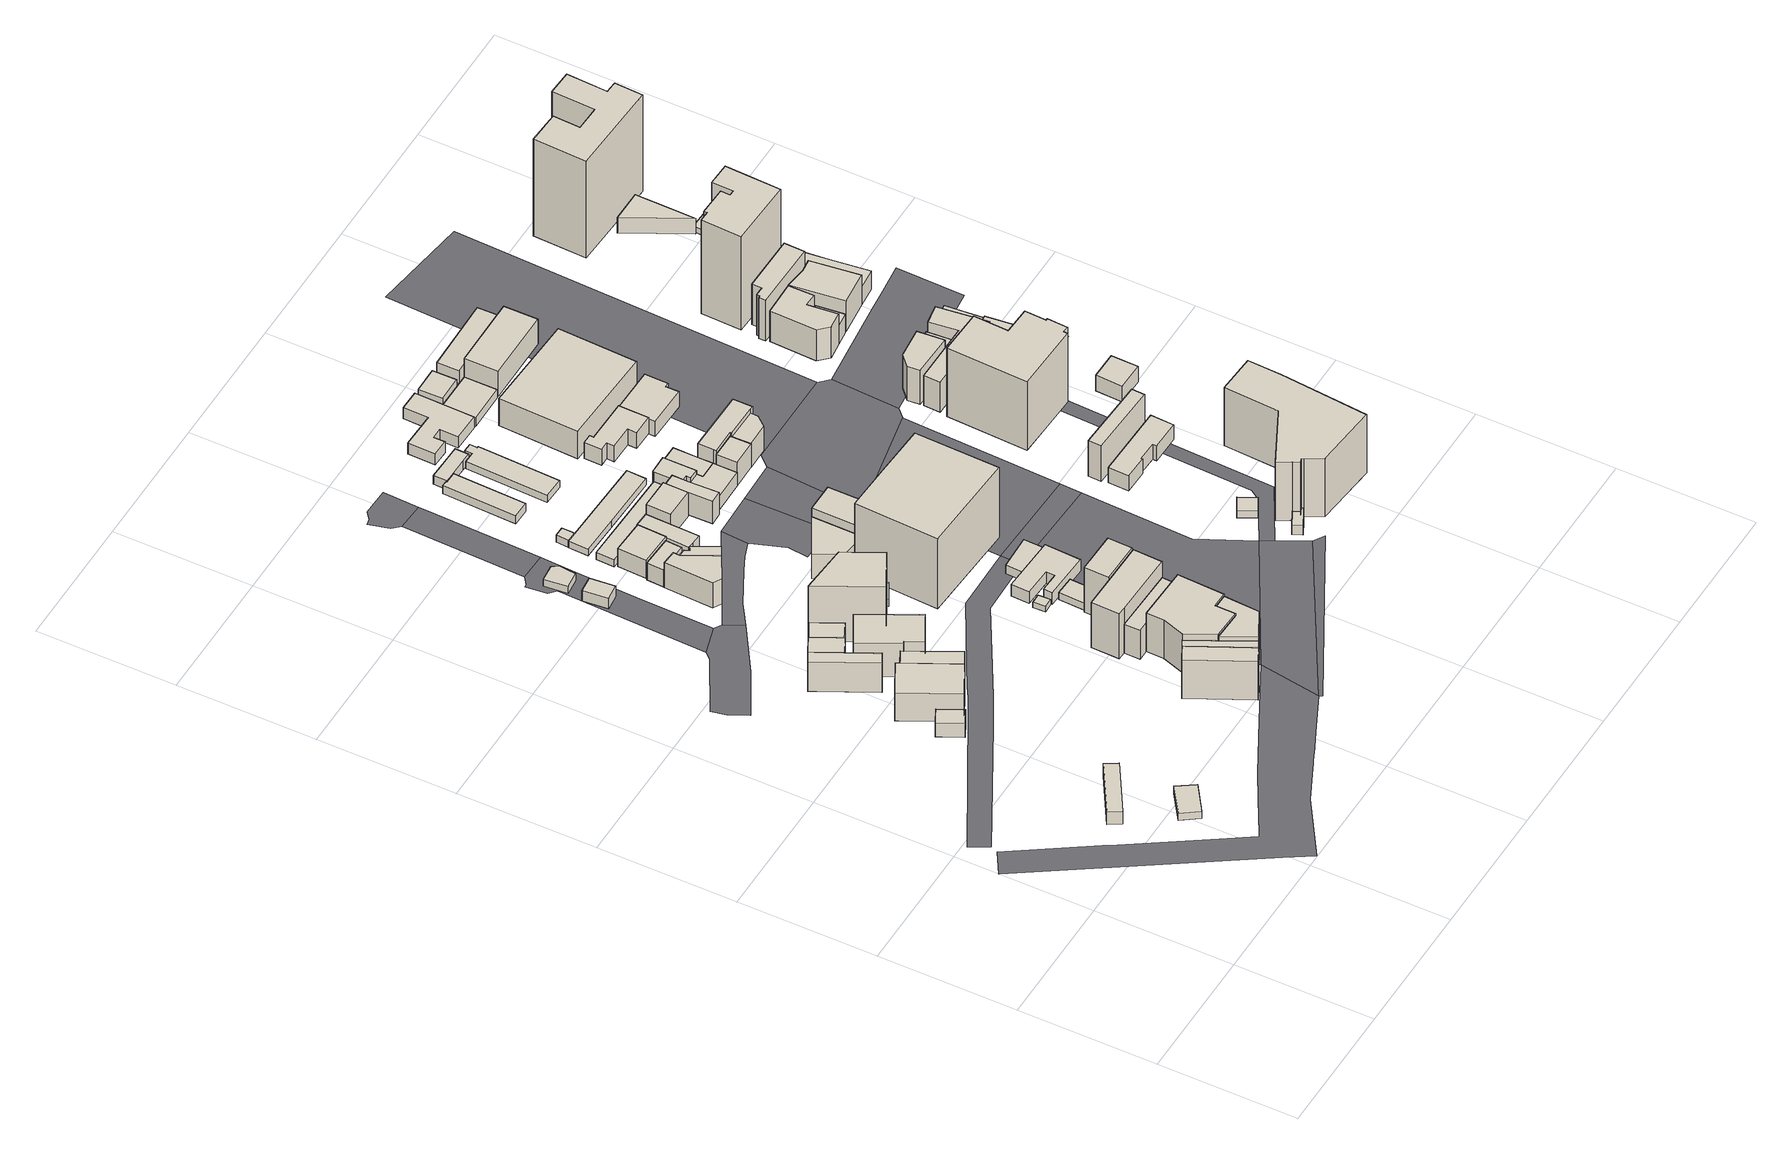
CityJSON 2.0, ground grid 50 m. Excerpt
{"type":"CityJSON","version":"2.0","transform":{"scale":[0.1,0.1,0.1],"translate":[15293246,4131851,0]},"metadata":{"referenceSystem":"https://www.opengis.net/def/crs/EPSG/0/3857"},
"CityObjects":{
"building1":{"type":"Building","attributes":{"measured_height":6.5,"year_of_construction":1953,"storeys_above_ground":2,"usage":"住宅","districts_and_zones_type":"商業地域"},"geometry":[{"type":"Solid","lod":"1","boundaries":[[[[0,1,2,3]],[[0,3,4,5]],[[3,2,6,4]],[[2,1,7,6]],[[1,0,5,7]],[[5,4,6,7]]]]}]},
"building2":{"type":"Building","attributes":{"measured_height":3.1,"storeys_above_ground":1,"usage":"業務施設","districts_and_zones_type":"商業地域"},"geometry":[{"type":"Solid","lod":"1","boundaries":[[[[8,9,10,11]],[[8,11,12,13]],[[11,10,14,12]],[[10,9,15,14]],[[9,8,13,15]],[[13,12,14,15]]]]}]},
"building3":{"type":"Building","attributes":{"measured_height":7.1,"year_of_construction":1950,"storeys_above_ground":2,"usage":"商業施設","districts_and_zones_type":"商業地域"},"geometry":[{"type":"Solid","lod":"1","boundaries":[[[[16,17,18,19]],[[16,19,20,21]],[[19,18,22,20]],[[18,17,23,22]],[[17,16,21,23]],[[21,20,22,23]]]]}]},
"building4":{"type":"Building","attributes":{"measured_height":15.2,"year_of_construction":1984,"storeys_above_ground":5,"usage":"業務施設","districts_and_zones_type":"商業地域"},"geometry":[{"type":"Solid","lod":"1","boundaries":[[[[24,25,26,27,28]],[[24,28,29,30]],[[28,27,31,29]],[[27,26,32,31]],[[26,25,33,32]],[[25,24,30,33]],[[30,29,31,32,33]]]]}]},
"building5":{"type":"Building","attributes":{"measured_height":15.7,"year_of_construction":1988,"storeys_above_ground":5,"usage":"商業施設","districts_and_zones_type":"商業地域"},"geometry":[{"type":"Solid","lod":"1","boundaries":[[[[34,35,36,37]],[[34,37,38,39]],[[37,36,40,38]],[[36,35,41,40]],[[35,34,39,41]],[[39,38,40,41]]]]}]},
"building6":{"type":"Building","attributes":{"measured_height":13.2,"year_of_construction":1990,"storeys_above_ground":3,"usage":"商業施設","districts_and_zones_type":"商業地域"},"geometry":[{"type":"Solid","lod":"1","boundaries":[[[[42,43,44,45]],[[42,45,46,47]],[[45,44,48,46]],[[44,43,49,48]],[[43,42,47,49]],[[47,46,48,49]]]]}]},
"building7":{"type":"Building","attributes":{"measured_height":12.6,"year_of_construction":1992,"storeys_above_ground":4,"usage":"住宅","districts_and_zones_type":"商業地域"},"geometry":[{"type":"Solid","lod":"1","boundaries":[[[[50,25,24,51]],[[50,51,52,53]],[[51,24,30,52]],[[24,25,33,30]],[[25,50,53,33]],[[53,52,30,33]]]]}]},
"building8":{"type":"Building","attributes":{"measured_height":20.1,"year_of_construction":1983,"storeys_above_ground":6,"usage":"宿泊施設","districts_and_zones_type":"商業地域"},"geometry":[{"type":"Solid","lod":"1","boundaries":[[[[54,55,56,57,58,59,60,61]],[[54,61,62,63]],[[61,60,64,62]],[[60,59,65,64]],[[59,58,66,65]],[[58,57,67,66]],[[57,56,68,67]],[[56,55,69,68]],[[55,54,63,69]],[[63,62,64,65,66,67,68,69]]]]}]},
"building9":{"type":"Building","attributes":{"measured_height":11.4,"year_of_construction":1979,"storeys_above_ground":4,"usage":"商業施設","districts_and_zones_type":"商業地域"},"geometry":[{"type":"Solid","lod":"1","boundaries":[[[[70,71,72,73]],[[70,73,74,75]],[[73,72,76,74]],[[72,71,77,76]],[[71,70,75,77]],[[75,74,76,77]]]]}]},
"building10":{"type":"Building","attributes":{"measured_height":17.8,"year_of_construction":1990,"storeys_above_ground":1,"usage":"商業施設","districts_and_zones_type":"商業地域"},"geometry":[{"type":"Solid","lod":"1","boundaries":[[[[78,79,80,81]],[[78,81,82,83]],[[81,80,84,82]],[[80,79,85,84]],[[79,78,83,85]],[[83,82,84,85]]]]}]},
"building11":{"type":"Building","attributes":{"measured_height":6.6,"storeys_above_ground":2,"usage":"住宅","districts_and_zones_type":"商業地域"},"geometry":[{"type":"Solid","lod":"1","boundaries":[[[[86,87,88,89]],[[86,89,90,91]],[[89,88,92,90]],[[88,87,93,92]],[[87,86,91,93]],[[91,90,92,93]]]]}]},
"building12":{"type":"Building","attributes":{"measured_height":3.6,"storeys_above_ground":1,"usage":"住宅","districts_and_zones_type":"商業地域"},"geometry":[{"type":"Solid","lod":"1","boundaries":[[[[94,95,96,97,98]],[[94,98,99,100]],[[98,97,101,99]],[[97,96,102,101]],[[96,95,103,102]],[[95,94,100,103]],[[100,99,101,102,103]]]]}]},
"building13":{"type":"Building","attributes":{"measured_height":24.9,"year_of_construction":2013,"storeys_above_ground":6,"usage":"商業施設","districts_and_zones_type":"商業地域"},"geometry":[{"type":"Solid","lod":"1","boundaries":[[[[104,105,106,107]],[[104,107,108,109]],[[107,106,110,108]],[[106,105,111,110]],[[105,104,109,111]],[[109,108,110,111]]]]}]},
"building14":{"type":"Building","attributes":{"measured_height":19.3,"year_of_construction":1983,"storeys_above_ground":3,"usage":"商業施設","districts_and_zones_type":"商業地域"},"geometry":[{"type":"Solid","lod":"1","boundaries":[[[[112,113,114,115,116]],[[112,116,117,118]],[[116,115,119,117]],[[115,114,120,119]],[[114,113,121,120]],[[113,112,118,121]],[[118,117,119,120,121]]]]}]},
"building15":{"type":"Building","attributes":{"measured_height":13.5,"year_of_construction":1987,"storeys_above_ground":3,"usage":"商業施設","districts_and_zones_type":"商業地域"},"geometry":[{"type":"Solid","lod":"1","boundaries":[[[[122,123,124,125,126,127,128]],[[122,128,129,130]],[[128,127,131,129]],[[127,126,132,131]],[[126,125,133,132]],[[125,124,134,133]],[[124,123,135,134]],[[123,122,130,135]],[[130,129,131,132,133,134,135]]]]}]},
"building16":{"type":"Building","attributes":{"measured_height":18.2},"geometry":[{"type":"Solid","lod":"1","boundaries":[[[[136,137,138,139,140,141]],[[136,141,142,143]],[[141,140,144,142]],[[140,139,145,144]],[[139,138,146,145]],[[138,137,147,146]],[[137,136,143,147]],[[143,142,144,145,146,147]]]]}]},
"building17":{"type":"Building","attributes":{"measured_height":11.4,"year_of_construction":1959,"storeys_above_ground":2,"usage":"商業施設","districts_and_zones_type":"商業地域"},"geometry":[{"type":"Solid","lod":"1","boundaries":[[[[148,149,150,151]],[[148,151,152,153]],[[151,150,154,152]],[[150,149,155,154]],[[149,148,153,155]],[[153,152,154,155]]]]}]},
"building18":{"type":"Building","attributes":{"measured_height":21,"year_of_construction":1968,"storeys_above_ground":6,"usage":"文教厚生施設","districts_and_zones_type":"商業地域"},"geometry":[{"type":"Solid","lod":"1","boundaries":[[[[156,157,158,159,112,116,160,161]],[[156,161,162,163]],[[161,160,164,162]],[[160,116,165,164]],[[116,112,166,165]],[[112,159,167,166]],[[159,158,168,167]],[[158,157,169,168]],[[157,156,163,169]],[[163,162,164,165,166,167,168,169]]]]}]},
"building19":{"type":"Building","attributes":{"measured_height":12.2,"year_of_construction":1960,"storeys_above_ground":2,"usage":"商業施設","districts_and_zones_type":"商業地域"},"geometry":[{"type":"Solid","lod":"1","boundaries":[[[[170,171,172,173,174,175,176,177,178]],[[170,178,179,180]],[[178,177,181,179]],[[177,176,182,181]],[[176,175,183,182]],[[175,174,184,183]],[[174,173,185,184]],[[173,172,186,185]],[[172,171,187,186]],[[171,170,180,187]],[[180,179,181,182,183,184,185,186,187]]]]}]},
"building20":{"type":"Building","attributes":{"measured_height":33.7,"storeys_above_ground":1,"usage":"商業施設","districts_and_zones_type":"商業地域"},"geometry":[{"type":"Solid","lod":"1","boundaries":[[[[188,189,190,191]],[[188,191,192,193]],[[191,190,194,192]],[[190,189,195,194]],[[189,188,193,195]],[[193,192,194,195]]]]}]},
"building21":{"type":"Building","attributes":{"measured_height":8.9,"year_of_construction":1959,"storeys_above_ground":2,"usage":"商業施設","districts_and_zones_type":"商業地域"},"geometry":[{"type":"Solid","lod":"1","boundaries":[[[[196,197,198,199]],[[196,199,200,201]],[[199,198,202,200]],[[198,197,203,202]],[[197,196,201,203]],[[201,200,202,203]]]]}]},
"building22":{"type":"Building","attributes":{"measured_height":20.6,"year_of_construction":1964,"storeys_above_ground":4,"usage":"商業施設","districts_and_zones_type":"商業地域"},"geometry":[{"type":"Solid","lod":"1","boundaries":[[[[204,205,206,207,208]],[[204,208,209,210]],[[208,207,211,209]],[[207,206,212,211]],[[206,205,213,212]],[[205,204,210,213]],[[210,209,211,212,213]]]]}]},
"building23":{"type":"Building","attributes":{"measured_height":23.3,"year_of_construction":1977,"storeys_above_ground":3,"usage":"商業施設","districts_and_zones_type":"商業地域"},"geometry":[{"type":"Solid","lod":"1","boundaries":[[[[214,215,204,208,216,217]],[[214,217,218,219]],[[217,216,220,218]],[[216,208,221,220]],[[208,204,222,221]],[[204,215,223,222]],[[215,214,219,223]],[[219,218,220,221,222,223]]]]}]},
"building24":{"type":"Building","attributes":{"measured_height":4.1,"storeys_above_ground":1,"usage":"運輸倉庫施設","districts_and_zones_type":"商業地域"},"geometry":[{"type":"Solid","lod":"1","boundaries":[[[[224,225,226,227]],[[224,227,228,229]],[[227,226,230,228]],[[226,225,231,230]],[[225,224,229,231]],[[229,228,230,231]]]]}]},
"building25":{"type":"Building","attributes":{"measured_height":2.5,"storeys_above_ground":1,"usage":"商業施設","districts_and_zones_type":"商業地域"},"geometry":[{"type":"Solid","lod":"1","boundaries":[[[[232,233,234,235]],[[232,235,236,237]],[[235,234,238,236]],[[234,233,239,238]],[[233,232,237,239]],[[237,236,238,239]]]]}]},
"building26":{"type":"Building","attributes":{"measured_height":7.6,"year_of_construction":1997,"storeys_above_ground":2,"usage":"住宅","districts_and_zones_type":"商業地域"},"geometry":[{"type":"Solid","lod":"1","boundaries":[[[[240,241,242,243,244,245]],[[240,245,246,247]],[[245,244,248,246]],[[244,243,249,248]],[[243,242,250,249]],[[242,241,251,250]],[[241,240,247,251]],[[247,246,248,249,250,251]]]]}]},
"building27":{"type":"Building","attributes":{"measured_height":13,"year_of_construction":1978,"storeys_above_ground":4,"usage":"商業施設","districts_and_zones_type":"商業地域"},"geometry":[{"type":"Solid","lod":"1","boundaries":[[[[252,253,254,255]],[[252,255,256,257]],[[255,254,258,256]],[[254,253,259,258]],[[253,252,257,259]],[[257,256,258,259]]]]}]},
"building28":{"type":"Building","attributes":{"measured_height":8.2,"storeys_above_ground":1,"usage":"商業施設","districts_and_zones_type":"商業地域"},"geometry":[{"type":"Solid","lod":"1","boundaries":[[[[260,261,262,263]],[[260,263,264,265]],[[263,262,266,264]],[[262,261,267,266]],[[261,260,265,267]],[[265,264,266,267]]]]}]},
"building29":{"type":"Building","attributes":{"measured_height":24.1,"year_of_construction":1981,"storeys_above_ground":7,"usage":"商業施設","districts_and_zones_type":"商業地域"},"geometry":[{"type":"Solid","lod":"1","boundaries":[[[[268,269,270,271]],[[268,271,272,273]],[[271,270,274,272]],[[270,269,275,274]],[[269,268,273,275]],[[273,272,274,275]]]]}]},
"building30":{"type":"Building","attributes":{"measured_height":10.5,"storeys_above_ground":1,"usage":"運輸倉庫施設","districts_and_zones_type":"商業地域"},"geometry":[{"type":"Solid","lod":"1","boundaries":[[[[276,277,278,279,280,281]],[[276,281,282,283]],[[281,280,284,282]],[[280,279,285,284]],[[279,278,286,285]],[[278,277,287,286]],[[277,276,283,287]],[[283,282,284,285,286,287]]]]}]},
"building31":{"type":"Building","attributes":{"measured_height":3.9,"year_of_construction":1967,"storeys_above_ground":1,"usage":"運輸倉庫施設","districts_and_zones_type":"商業地域"},"geometry":[{"type":"Solid","lod":"1","boundaries":[[[[288,289,290,291,292,293]],[[288,293,294,295]],[[293,292,296,294]],[[292,291,297,296]],[[291,290,298,297]],[[290,289,299,298]],[[289,288,295,299]],[[295,294,296,297,298,299]]]]}]},
"building32":{"type":"Building","attributes":{"measured_height":6.7},"geometry":[{"type":"Solid","lod":"1","boundaries":[[[[300,301,302,303,304,305,306,307]],[[300,307,308,309]],[[307,306,310,308]],[[306,305,311,310]],[[305,304,312,311]],[[304,303,313,312]],[[303,302,314,313]],[[302,301,315,314]],[[301,300,309,315]],[[309,308,310,311,312,313,314,315]]]]}]},
"building33":{"type":"Building","attributes":{"measured_height":3.3,"storeys_above_ground":1,"usage":"運輸倉庫施設","districts_and_zones_type":"商業地域"},"geometry":[{"type":"Solid","lod":"1","boundaries":[[[[225,316,317,318,319,320,321,226]],[[225,226,322,323]],[[226,321,324,322]],[[321,320,325,324]],[[320,319,326,325]],[[319,318,327,326]],[[318,317,328,327]],[[317,316,329,328]],[[316,225,323,329]],[[323,322,324,325,326,327,328,329]]]]}]},
"building34":{"type":"Building","attributes":{"measured_height":10.9,"year_of_construction":1980,"storeys_above_ground":3,"usage":"住宅","districts_and_zones_type":"商業地域"},"geometry":[{"type":"Solid","lod":"1","boundaries":[[[[330,331,332,333]],[[330,333,334,335]],[[333,332,336,334]],[[332,331,337,336]],[[331,330,335,337]],[[335,334,336,337]]]]}]},
"building35":{"type":"Building","attributes":{"measured_height":35.9,"year_of_construction":1988,"storeys_above_ground":7,"usage":"商業施設","districts_and_zones_type":"商業地域"},"geometry":[{"type":"Solid","lod":"1","boundaries":[[[[338,339,340,341,342]],[[338,342,343,344]],[[342,341,345,343]],[[341,340,346,345]],[[340,339,347,346]],[[339,338,344,347]],[[344,343,345,346,347]]]]}]},
"building36":{"type":"Building","attributes":{"measured_height":17.6,"year_of_construction":1983,"storeys_above_ground":4,"usage":"商業施設","districts_and_zones_type":"商業地域"},"geometry":[{"type":"Solid","lod":"1","boundaries":[[[[348,349,350,351]],[[348,351,352,353]],[[351,350,354,352]],[[350,349,355,354]],[[349,348,353,355]],[[353,352,354,355]]]]}]},
"building37":{"type":"Building","attributes":{"measured_height":4.1,"year_of_construction":2000,"storeys_above_ground":1,"usage":"商業施設","districts_and_zones_type":"商業地域"},"geometry":[{"type":"Solid","lod":"1","boundaries":[[[[356,357,358,359]],[[356,359,360,361]],[[359,358,362,360]],[[358,357,363,362]],[[357,356,361,363]],[[361,360,362,363]]]]}]},
"building38":{"type":"Building","attributes":{"measured_height":10.4,"year_of_construction":1988,"storeys_above_ground":3,"usage":"住宅","districts_and_zones_type":"商業地域"},"geometry":[{"type":"Solid","lod":"1","boundaries":[[[[364,365,366,367,368]],[[364,368,369,370]],[[368,367,371,369]],[[367,366,372,371]],[[366,365,373,372]],[[365,364,370,373]],[[370,369,371,372,373]]]]}]},
"building39":{"type":"Building","attributes":{"measured_height":4,"year_of_construction":1995,"storeys_above_ground":1,"usage":"商業施設","districts_and_zones_type":"商業地域"},"geometry":[{"type":"Solid","lod":"1","boundaries":[[[[374,375,376,377,290,289,288,378]],[[374,378,379,380]],[[378,288,381,379]],[[288,289,382,381]],[[289,290,383,382]],[[290,377,384,383]],[[377,376,385,384]],[[376,375,386,385]],[[375,374,380,386]],[[380,379,381,382,383,384,385,386]]]]}]},
"building40":{"type":"Building","attributes":{"measured_height":3.5,"year_of_construction":1967,"storeys_above_ground":1,"usage":"運輸倉庫施設","districts_and_zones_type":"商業地域"},"geometry":[{"type":"Solid","lod":"1","boundaries":[[[[387,388,389,390,391,392,393,394]],[[387,394,395,396]],[[394,393,397,395]],[[393,392,398,397]],[[392,391,399,398]],[[391,390,400,399]],[[390,389,401,400]],[[389,388,402,401]],[[388,387,396,402]],[[396,395,397,398,399,400,401,402]]]]}]},
"building41":{"type":"Building","attributes":{"measured_height":7.8},"geometry":[{"type":"Solid","lod":"1","boundaries":[[[[403,404,405,406,407,408,278,277,409,410]],[[403,410,411,412]],[[410,409,413,411]],[[409,277,414,413]],[[277,278,415,414]],[[278,408,416,415]],[[408,407,417,416]],[[407,406,418,417]],[[406,405,419,418]],[[405,404,420,419]],[[404,403,412,420]],[[412,411,413,414,415,416,417,418,419,420]]]]}]},
"building42":{"type":"Building","attributes":{"measured_height":9.3},"geometry":[{"type":"Solid","lod":"1","boundaries":[[[[421,422,423,424,425,426,427,428]],[[421,428,429,430]],[[428,427,431,429]],[[427,426,432,431]],[[426,425,433,432]],[[425,424,434,433]],[[424,423,435,434]],[[423,422,436,435]],[[422,421,430,436]],[[430,429,431,432,433,434,435,436]]]]}]},
"building43":{"type":"Building","attributes":{"measured_height":6.9,"year_of_construction":1953,"storeys_above_ground":2,"usage":"住宅","districts_and_zones_type":"商業地域"},"geometry":[{"type":"Solid","lod":"1","boundaries":[[[[437,438,439,440,441,442]],[[437,442,443,444]],[[442,441,445,443]],[[441,440,429,445]],[[440,439,430,429]],[[439,438,436,430]],[[438,437,444,436]],[[444,443,445,429,430,436]]]]}]},
"building44":{"type":"Building","attributes":{"measured_height":6.6,"year_of_construction":1991,"storeys_above_ground":1,"usage":"店舗等併用住宅","districts_and_zones_type":"商業地域"},"geometry":[{"type":"Solid","lod":"1","boundaries":[[[[446,447,448,449,450,451,452,453,454,455]],[[446,455,456,457]],[[455,454,458,456]],[[454,453,459,458]],[[453,452,460,459]],[[452,451,461,460]],[[451,450,462,461]],[[450,449,463,462]],[[449,448,464,463]],[[448,447,465,464]],[[447,446,457,465]],[[457,456,458,459,460,461,462,463,464,465]]]]}]},
"building45":{"type":"Building","attributes":{"measured_height":12.7,"year_of_construction":1990,"storeys_above_ground":3,"usage":"住宅","districts_and_zones_type":"商業地域"},"geometry":[{"type":"Solid","lod":"1","boundaries":[[[[466,467,468,424,423]],[[466,423,469,470]],[[423,424,471,469]],[[424,468,472,471]],[[468,467,473,472]],[[467,466,470,473]],[[470,469,471,472,473]]]]}]},
"building46":{"type":"Building","attributes":{"measured_height":7.9,"storeys_above_ground":2,"usage":"店舗等併用住宅","districts_and_zones_type":"商業地域"},"geometry":[{"type":"Solid","lod":"1","boundaries":[[[[474,475,476,477,478,479,480,481,482,483]],[[474,483,484,485]],[[483,482,486,484]],[[482,481,487,486]],[[481,480,488,487]],[[480,479,489,488]],[[479,478,490,489]],[[478,477,491,490]],[[477,476,492,491]],[[476,475,493,492]],[[475,474,485,493]],[[485,484,486,487,488,489,490,491,492,493]]]]}]},
"building47":{"type":"Building","attributes":{"measured_height":12.2,"year_of_construction":1999,"storeys_above_ground":4,"usage":"共同住宅","districts_and_zones_type":"商業地域"},"geometry":[{"type":"Solid","lod":"1","boundaries":[[[[494,495,496,497,498,499,500,501]],[[494,501,502,503]],[[501,500,504,502]],[[500,499,505,504]],[[499,498,506,505]],[[498,497,507,506]],[[497,496,508,507]],[[496,495,509,508]],[[495,494,503,509]],[[503,502,504,505,506,507,508,509]]]]}]},
"building48":{"type":"Building","attributes":{"measured_height":12.7,"year_of_construction":1977,"storeys_above_ground":3,"usage":"住宅","districts_and_zones_type":"商業地域"},"geometry":[{"type":"Solid","lod":"1","boundaries":[[[[496,510,511,512,497]],[[496,497,513,514]],[[497,512,515,513]],[[512,511,516,515]],[[511,510,517,516]],[[510,496,514,517]],[[514,513,515,516,517]]]]}]},
"building49":{"type":"Building","attributes":{"measured_height":8.6,"storeys_above_ground":1,"usage":"商業施設","districts_and_zones_type":"商業地域"},"geometry":[{"type":"Solid","lod":"1","boundaries":[[[[518,519,520,521]],[[518,521,522,523]],[[521,520,524,522]],[[520,519,525,524]],[[519,518,523,525]],[[523,522,524,525]]]]}]},
"building50":{"type":"Building","attributes":{"measured_height":6.2,"year_of_construction":1985,"storeys_above_ground":2,"usage":"住宅","districts_and_zones_type":"商業地域"},"geometry":[{"type":"Solid","lod":"1","boundaries":[[[[526,527,528,529]],[[526,529,530,531]],[[529,528,532,530]],[[528,527,533,532]],[[527,526,531,533]],[[531,530,532,533]]]]}]},
"building51":{"type":"Building","attributes":{"measured_height":5.4,"year_of_construction":1954,"storeys_above_ground":2,"usage":"宿泊施設","districts_and_zones_type":"商業地域"},"geometry":[{"type":"Solid","lod":"1","boundaries":[[[[534,535,536,537,538,539,540,541]],[[534,541,542,543]],[[541,540,544,542]],[[540,539,545,544]],[[539,538,546,545]],[[538,537,547,546]],[[537,536,548,547]],[[536,535,549,548]],[[535,534,543,549]],[[543,542,544,545,546,547,548,549]]]]}]},
"building52":{"type":"Building","attributes":{"measured_height":3.2,"year_of_construction":2003,"storeys_above_ground":1,"usage":"商業施設","districts_and_zones_type":"商業地域"},"geometry":[{"type":"Solid","lod":"1","boundaries":[[[[550,551,552,553]],[[550,553,554,555]],[[553,552,556,554]],[[552,551,557,556]],[[551,550,555,557]],[[555,554,556,557]]]]}]},
"building53":{"type":"Building","attributes":{"measured_height":15.4,"year_of_construction":2003,"storeys_above_ground":3,"usage":"商業施設","districts_and_zones_type":"商業地域"},"geometry":[{"type":"Solid","lod":"1","boundaries":[[[[558,559,560,561]],[[558,561,562,563]],[[561,560,564,562]],[[560,559,565,564]],[[559,558,563,565]],[[563,562,564,565]]]]}]},
"building54":{"type":"Building","attributes":{"measured_height":7.9},"geometry":[{"type":"Solid","lod":"1","boundaries":[[[[566,567,568,569,570,571,572]],[[566,572,573,574]],[[572,571,575,573]],[[571,570,576,575]],[[570,569,577,576]],[[569,568,578,577]],[[568,567,579,578]],[[567,566,574,579]],[[574,573,575,576,577,578,579]]]]}]},
"building55":{"type":"Building","attributes":{"measured_height":8,"year_of_construction":1952,"storeys_above_ground":2,"usage":"店舗等併用住宅","districts_and_zones_type":"商業地域"},"geometry":[{"type":"Solid","lod":"1","boundaries":[[[[580,581,582,583,584,585,586,587]],[[580,587,588,589]],[[587,586,590,588]],[[586,585,591,590]],[[585,584,592,591]],[[584,583,593,592]],[[583,582,594,593]],[[582,581,595,594]],[[581,580,589,595]],[[589,588,590,591,592,593,594,595]]]]}]},
"building56":{"type":"Building","attributes":{"measured_height":11.3,"year_of_construction":2005,"storeys_above_ground":3,"usage":"文教厚生施設","districts_and_zones_type":"商業地域"},"geometry":[{"type":"Solid","lod":"1","boundaries":[[[[596,597,598,599]],[[596,599,600,601]],[[599,598,602,600]],[[598,597,603,602]],[[597,596,601,603]],[[601,600,602,603]]]]}]},
"building57":{"type":"Building","attributes":{"measured_height":17.3,"year_of_construction":1976,"storeys_above_ground":5,"usage":"商業施設","districts_and_zones_type":"商業地域"},"geometry":[{"type":"Solid","lod":"1","boundaries":[[[[604,605,606,607]],[[604,607,608,609]],[[607,606,610,608]],[[606,605,611,610]],[[605,604,609,611]],[[609,608,610,611]]]]}]},
"building58":{"type":"Building","attributes":{"measured_height":28.5,"year_of_construction":1975,"storeys_above_ground":1,"usage":"宿泊施設","districts_and_zones_type":"商業地域"},"geometry":[{"type":"Solid","lod":"1","boundaries":[[[[612,613,614,615,616,617,618,619,620,621,622,623]],[[612,623,624,625]],[[623,622,626,624]],[[622,621,627,626]],[[621,620,628,627]],[[620,619,629,628]],[[619,618,630,629]],[[618,617,631,630]],[[617,616,632,631]],[[616,615,633,632]],[[615,614,634,633]],[[614,613,635,634]],[[613,612,625,635]],[[625,624,626,627,628,629,630,631,632,633,634,635]]]]}]},
"building59":{"type":"Building","attributes":{"measured_height":7.1,"year_of_construction":1955,"storeys_above_ground":1,"usage":"店舗等併用住宅","districts_and_zones_type":"商業地域"},"geometry":[{"type":"Solid","lod":"1","boundaries":[[[[636,637,638,639,640,641]],[[636,641,642,643]],[[641,640,644,642]],[[640,639,645,644]],[[639,638,646,645]],[[638,637,647,646]],[[637,636,643,647]],[[643,642,644,645,646,647]]]]}]},
"building60":{"type":"Building","attributes":{"measured_height":31.7,"year_of_construction":2016,"storeys_above_ground":9,"usage":"宿泊施設","districts_and_zones_type":"商業地域"},"geometry":[{"type":"Solid","lod":"1","boundaries":[[[[648,649,650,651,652,653,654,655,656,657]],[[648,657,658,659]],[[657,656,660,658]],[[656,655,661,660]],[[655,654,662,661]],[[654,653,663,662]],[[653,652,664,663]],[[652,651,665,664]],[[651,650,666,665]],[[650,649,667,666]],[[649,648,659,667]],[[659,658,660,661,662,663,664,665,666,667]]]]}]},
"building61":{"type":"Building","attributes":{"measured_height":16.8},"geometry":[{"type":"Solid","lod":"1","boundaries":[[[[668,669,670,671,672]],[[668,672,673,674]],[[672,671,675,673]],[[671,670,676,675]],[[670,669,677,676]],[[669,668,674,677]],[[674,673,675,676,677]]]]}]},
"building62":{"type":"Building","attributes":{"measured_height":16.8},"geometry":[{"type":"Solid","lod":"1","boundaries":[[[[678,679,680,681,682,683,684,685,686,687]],[[678,687,688,689]],[[687,686,690,688]],[[686,685,691,690]],[[685,684,692,691]],[[684,683,693,692]],[[683,682,694,693]],[[682,681,695,694]],[[681,680,696,695]],[[680,679,697,696]],[[679,678,689,697]],[[689,688,690,691,692,693,694,695,696,697]]]]}]},
"building63":{"type":"Building","attributes":{"measured_height":13.2,"year_of_construction":1950,"storeys_above_ground":2,"usage":"商業施設","districts_and_zones_type":"商業地域"},"geometry":[{"type":"Solid","lod":"1","boundaries":[[[[698,699,700,701]],[[698,701,702,703]],[[701,700,704,702]],[[700,699,705,704]],[[699,698,703,705]],[[703,702,704,705]]]]}]},
"building64":{"type":"Building","attributes":{"measured_height":10.1},"geometry":[{"type":"Solid","lod":"1","boundaries":[[[[706,707,708,709]],[[706,709,710,711]],[[709,708,712,710]],[[708,707,713,712]],[[707,706,711,713]],[[711,710,712,713]]]]}]},
"building65":{"type":"Building","attributes":{"measured_height":16.6,"year_of_construction":1962,"storeys_above_ground":2,"usage":"商業施設","districts_and_zones_type":"商業地域"},"geometry":[{"type":"Solid","lod":"1","boundaries":[[[[714,715,716,717,718,719,720]],[[714,720,721,722]],[[720,719,723,721]],[[719,718,724,723]],[[718,717,725,724]],[[717,716,726,725]],[[716,715,727,726]],[[715,714,722,727]],[[722,721,723,724,725,726,727]]]]}]},
"building66":{"type":"Building","attributes":{"measured_height":8.2,"year_of_construction":1951,"storeys_above_ground":2,"usage":"商業施設","districts_and_zones_type":"商業地域"},"geometry":[{"type":"Solid","lod":"1","boundaries":[[[[728,729,730,731]],[[728,731,732,733]],[[731,730,734,732]],[[730,729,735,734]],[[729,728,733,735]],[[733,732,734,735]]]]}]},
"building67":{"type":"Building","attributes":{"measured_height":13.4,"storeys_above_ground":1,"usage":"住宅","districts_and_zones_type":"商業地域"},"geometry":[{"type":"Solid","lod":"1","boundaries":[[[[736,737,738,739,740]],[[736,740,741,742]],[[740,739,743,741]],[[739,738,744,743]],[[738,737,745,744]],[[737,736,742,745]],[[742,741,743,744,745]]]]}]},
"building68":{"type":"Building","attributes":{"measured_height":24.7,"year_of_construction":1986,"storeys_above_ground":6,"usage":"商業系複合施設","districts_and_zones_type":"商業地域"},"geometry":[{"type":"Solid","lod":"1","boundaries":[[[[746,747,748,749,750,751,752,753]],[[746,753,754,755]],[[753,752,756,754]],[[752,751,757,756]],[[751,750,758,757]],[[750,749,759,758]],[[749,748,760,759]],[[748,747,761,760]],[[747,746,755,761]],[[755,754,756,757,758,759,760,761]]]]}]},
"building69":{"type":"Building","attributes":{"measured_height":7.2},"geometry":[{"type":"Solid","lod":"1","boundaries":[[[[762,763,764,765]],[[762,765,766,767]],[[765,764,768,766]],[[764,763,769,768]],[[763,762,767,769]],[[767,766,768,769]]]]}]},
"building70":{"type":"Building","attributes":{"measured_height":6.1,"year_of_construction":1947,"storeys_above_ground":1,"usage":"商業施設","districts_and_zones_type":"商業地域"},"geometry":[{"type":"Solid","lod":"1","boundaries":[[[[770,771,772,773]],[[770,773,774,775]],[[773,772,776,774]],[[772,771,777,776]],[[771,770,775,777]],[[775,774,776,777]]]]}]},
"building71":{"type":"Building","attributes":{"measured_height":14.9,"year_of_construction":1997,"storeys_above_ground":3,"usage":"店舗等併用住宅","districts_and_zones_type":"商業地域"},"geometry":[{"type":"Solid","lod":"1","boundaries":[[[[778,779,780,781,782]],[[778,782,783,784]],[[782,781,785,783]],[[781,780,786,785]],[[780,779,787,786]],[[779,778,784,787]],[[784,783,785,786,787]]]]}]},
"building72":{"type":"Building","attributes":{"measured_height":50.5},"geometry":[{"type":"Solid","lod":"1","boundaries":[[[[788,789,790,791,792,793,794,795,796,797,798]],[[788,798,799,800]],[[798,797,801,799]],[[797,796,802,801]],[[796,795,803,802]],[[795,794,804,803]],[[794,793,805,804]],[[793,792,806,805]],[[792,791,807,806]],[[791,790,808,807]],[[790,789,809,808]],[[789,788,800,809]],[[800,799,801,802,803,804,805,806,807,808,809]]]]}]},
"building73":{"type":"Building","attributes":{"measured_height":12,"year_of_construction":2014,"storeys_above_ground":2,"usage":"商業施設","districts_and_zones_type":"商業地域"},"geometry":[{"type":"Solid","lod":"1","boundaries":[[[[810,811,812,813,780,779,814,815]],[[810,815,816,817]],[[815,814,818,816]],[[814,779,819,818]],[[779,780,820,819]],[[780,813,821,820]],[[813,812,822,821]],[[812,811,823,822]],[[811,810,817,823]],[[817,816,818,819,820,821,822,823]]]]}]},
"building74":{"type":"Building","attributes":{"measured_height":7.2,"year_of_construction":1965,"storeys_above_ground":2,"usage":"商業施設","districts_and_zones_type":"商業地域"},"geometry":[{"type":"Solid","lod":"1","boundaries":[[[[824,825,826,827,828]],[[824,828,829,830]],[[828,827,831,829]],[[827,826,832,831]],[[826,825,833,832]],[[825,824,830,833]],[[830,829,831,832,833]]]]}]},
"building75":{"type":"Building","attributes":{"measured_height":45.6},"geometry":[{"type":"Solid","lod":"1","boundaries":[[[[834,835,836,837,838,839,840,841,842,843]],[[834,843,844,845]],[[843,842,846,844]],[[842,841,847,846]],[[841,840,848,847]],[[840,839,849,848]],[[839,838,850,849]],[[838,837,851,850]],[[837,836,852,851]],[[836,835,853,852]],[[835,834,845,853]],[[845,844,846,847,848,849,850,851,852,853]]]]}]},
"building76":{"type":"Building","attributes":{"measured_height":2.9,"year_of_construction":1947,"storeys_above_ground":1,"usage":"商業施設","districts_and_zones_type":"商業地域"},"geometry":[{"type":"Solid","lod":"1","boundaries":[[[[854,855,856,857]],[[854,857,858,859]],[[857,856,860,858]],[[856,855,861,860]],[[855,854,859,861]],[[859,858,860,861]]]]}]},
"road1":{"type":"Road","geometry":[{"type":"MultiSurface","lod":"1","boundaries":[[[862,863,864,865,866,867,868,869,870,871,872,873,874,875,876,877,878,879,880,881,882,883,884,885,886]]]}]},
"road2":{"type":"Road","geometry":[{"type":"MultiSurface","lod":"1","boundaries":[[[887,888,889,890,891,892,893,894,895]]]}]},
"road3":{"type":"Road","geometry":[{"type":"MultiSurface","lod":"1","boundaries":[[[896,897,898,899,900,901,902,903,904,905,906,907,908]]]}]},
"road4":{"type":"Road","geometry":[{"type":"MultiSurface","lod":"1","boundaries":[[[909,910,911,889,888,912]]]}]},
"road5":{"type":"Road","geometry":[{"type":"MultiSurface","lod":"1","boundaries":[[[913,914,915,916,917,910,909]]]}]},
"road6":{"type":"Road","geometry":[{"type":"MultiSurface","lod":"1","boundaries":[[[918,919,887,895,920,921,922,923]]]}]},
"road7":{"type":"Road","geometry":[{"type":"MultiSurface","lod":"1","boundaries":[[[924,925,914,913,926]]]}]},
"road8":{"type":"Road","geometry":[{"type":"MultiSurface","lod":"1","boundaries":[[[927,928,929,930,931,925,924]]]}]},
"road9":{"type":"Road","geometry":[{"type":"MultiSurface","lod":"1","boundaries":[[[932,933,878,934]]]}]},
"road10":{"type":"Road","geometry":[{"type":"MultiSurface","lod":"1","boundaries":[[[935,936,879,878,933,937,938]]]}]},
"road11":{"type":"Road","geometry":[{"type":"MultiSurface","lod":"1","boundaries":[[[939,940,919,918,941,942,943,944,945,946,947]]]}]},
"road12":{"type":"Road","geometry":[{"type":"MultiSurface","lod":"1","boundaries":[[[948,896,879,936,949]]]}]},
"road13":{"type":"Road","geometry":[{"type":"MultiSurface","lod":"1","boundaries":[[[950,951,940,939]]]}]},
"road14":{"type":"Road","geometry":[{"type":"MultiSurface","lod":"1","boundaries":[[[952,897,896,948]]]}]},
"road15":{"type":"Road","geometry":[{"type":"MultiSurface","lod":"1","boundaries":[[[952,953,954,897]]]}]},
"road16":{"type":"Road","geometry":[{"type":"MultiSurface","lod":"1","boundaries":[[[955,956,951,950,954,953,957,958]]]}]},
"road17":{"type":"Road","geometry":[{"type":"MultiSurface","lod":"1","boundaries":[[[959,960,961,962,963,936,935,964,965,966,967,968,969]]]}]},
"road18":{"type":"Road","geometry":[{"type":"MultiSurface","lod":"1","boundaries":[[[970,971,956,955]]]}]},
"road19":{"type":"Road","geometry":[{"type":"MultiSurface","lod":"1","boundaries":[[[972,973,974,975,958,957]]]}]}
},
"vertices":[
[492,676,83],[310,565,83],[283,608,83],[466,720,83],[466,720,139],[492,676,139],[283,608,139],[310,565,139],
[548,428,84],[449,359,84],[406,420,84],[506,490,84],[506,490,114],[548,428,114],[406,420,114],[449,359,114],
[464,1209,84],[409,1180,84],[366,1265,84],[421,1293,84],[421,1293,145],[464,1209,145],[366,1265,145],[409,1180,145],
[492,1459,84],[585,1279,84],[468,1217,84],[367,1410,84],[485,1472,84],[485,1472,208],[492,1459,208],[367,1410,208],[468,1217,208],[585,1279,208],
[495,1523,87],[456,1503,87],[349,1710,87],[388,1731,87],[388,1731,217],[495,1523,217],[349,1710,217],[456,1503,217],
[515,1667,88],[446,1631,88],[392,1734,88],[462,1770,88],[462,1770,199],[515,1667,199],[392,1734,199],[446,1631,199],
[633,1304,84],[539,1483,84],[539,1483,208],[633,1304,208],
[684,1495,87],[693,1478,87],[684,1473,87],[588,1421,87],[557,1481,87],[549,1477,87],[475,1617,87],[586,1677,87],[586,1677,235],[684,1495,235],[475,1617,235],[549,1477,235],[557,1481,235],[588,1421,235],[684,1473,235],[693,1478,235],
[586,1706,89],[519,1672,89],[468,1772,89],[534,1807,89],[534,1807,183],[586,1706,183],[468,1772,183],[519,1672,183],
[1046,482,85],[993,454,85],[883,667,85],[938,696,85],[938,696,256],[1046,482,256],[883,667,256],[993,454,256],
[428,2437,89],[369,2431,89],[360,2521,89],[419,2527,89],[419,2527,135],[428,2437,135],[360,2521,135],[369,2431,135],
[436,2643,89],[430,2581,89],[368,2574,89],[359,2659,89],[421,2665,89],[421,2665,119],[436,2643,119],[359,2659,119],[368,2574,119],[430,2581,119],
[725,1805,83],[796,1672,83],[661,1600,83],[547,1816,83],[547,1816,328],[725,1805,328],[661,1600,328],[796,1672,328],
[1037,620,86],[1096,508,86],[1046,482,86],[938,696,86],[984,721,86],[984,721,229],[1037,620,229],[938,696,229],[1046,482,229],[1096,508,229],
[588,2319,88],[588,2314,88],[587,2296,88],[648,2181,88],[558,2130,88],[529,2147,88],[535,2323,88],[535,2323,199],[588,2319,199],[529,2147,199],[558,2130,199],[648,2181,199],[587,2296,199],[588,2314,199],
[1202,690,87],[1196,561,87],[1096,508,87],[1037,620,87],[1144,617,87],[1145,690,87],[1145,690,247],[1202,690,247],[1144,617,247],[1037,620,247],[1096,508,247],[1196,561,247],
[654,2382,89],[651,2323,89],[536,2328,89],[539,2387,89],[539,2387,164],[654,2382,164],[536,2328,164],[651,2323,164],
[1209,859,86],[1202,690,86],[1145,690,86],[1144,617,86],[1011,801,86],[1012,864,86],[1012,864,256],[1209,859,256],[1011,801,256],[984,721,256],[1037,620,256],[1144,617,256],[1145,690,256],[1202,690,256],
[642,2311,89],[651,2294,89],[665,2303,89],[686,2265,89],[712,2217,89],[686,2202,89],[648,2181,89],[587,2296,89],[588,2314,89],[588,2314,166],[642,2311,166],[587,2296,166],[648,2181,166],[686,2202,166],[712,2217,166],[686,2265,166],[665,2303,166],[651,2294,166],
[871,1706,81],[805,1669,81],[777,1724,81],[844,1759,81],[844,1759,111],[871,1706,111],[777,1724,111],[805,1669,111],
[670,2491,89],[666,2388,89],[543,2392,89],[547,2496,89],[547,2496,168],[670,2491,168],[543,2392,168],[666,2388,168],
[1212,916,85],[1209,859,85],[1012,864,85],[973,865,85],[973,922,85],[973,922,213],[1212,916,213],[973,865,213],[1012,864,213],[1209,859,213],
[1068,1023,85],[1216,1021,85],[944,923,85],[946,1025,85],[946,1025,283],[1068,1023,283],[944,923,283],[973,922,283],[1212,916,283],[1216,1021,283],
[585,2715,90],[584,2669,90],[546,2670,90],[548,2716,90],[548,2716,121],[585,2715,121],[546,2670,121],[584,2669,121],
[1051,1226,85],[1015,1224,85],[1013,1269,85],[1049,1270,85],[1049,1270,109],[1051,1226,109],[1013,1269,109],[1015,1224,109],
[686,2496,90],[729,2494,90],[725,2302,90],[686,2304,90],[664,2306,90],[674,2497,90],[674,2497,161],[686,2496,161],[664,2306,161],[686,2304,161],[725,2302,161],[729,2494,161],
[939,1836,86],[843,1848,86],[794,1938,86],[940,2018,86],[940,2018,193],[939,1836,193],[794,1938,193],[843,1848,193],
[1152,1212,85],[1149,1118,85],[1080,1121,85],[1083,1215,85],[1083,1215,116],[1152,1212,116],[1080,1121,116],[1149,1118,116],
[1222,1115,85],[1220,1027,85],[1070,1030,85],[1072,1118,85],[1072,1118,284],[1222,1115,284],[1070,1030,284],[1220,1027,284],
[686,2566,89],[904,2561,89],[904,2495,89],[686,2500,89],[540,2504,89],[542,2570,89],[542,2570,120],[686,2566,120],[540,2504,120],[686,2500,120],[904,2495,120],[904,2561,120],
[589,3130,89],[589,3127,89],[630,3126,89],[622,2864,89],[559,2866,89],[567,3131,89],[567,3131,125],[589,3130,125],[559,2866,125],[622,2864,125],[630,3126,125],[589,3127,125],
[1232,1345,85],[1226,1215,85],[1055,1222,85],[1057,1255,85],[1125,1252,85],[1127,1284,85],[1023,1288,85],[1026,1354,85],[1026,1354,136],[1232,1345,136],[1023,1288,136],[1127,1284,136],[1125,1252,136],[1057,1255,136],[1055,1222,136],[1226,1215,136],
[687,2666,90],[907,2659,90],[904,2589,90],[686,2595,90],[543,2599,90],[545,2670,90],[546,2670,119],[584,2669,119],[545,2670,119],[543,2599,119],[686,2595,119],[904,2589,119],[907,2659,119],[687,2666,119],
[846,2496,91],[845,2406,91],[733,2407,91],[735,2497,91],[735,2497,198],[846,2496,198],[733,2407,198],[845,2406,198],
[1046,1825,85],[1243,1815,85],[1235,1510,85],[865,1528,85],[879,1832,85],[879,1832,395],[1046,1825,395],[865,1528,395],[1235,1510,395],[1243,1815,395],
[1046,2018,87],[1046,1836,87],[939,1836,87],[940,2018,87],[940,2018,231],[1046,2018,231],[939,1836,231],[1046,1836,231],
[1230,1349,84],[1103,1352,84],[1105,1416,84],[1232,1421,84],[1232,1421,122],[1230,1349,122],[1105,1416,122],[1103,1352,122],
[897,2436,88],[901,2327,88],[856,2325,88],[852,2492,88],[897,2492,88],[897,2492,187],[897,2436,187],[852,2492,187],[856,2325,187],[901,2327,187],
[688,3174,89],[726,3173,89],[725,3124,89],[688,3125,89],[590,3176,89],[590,3176,128],[688,3174,128],[589,3130,128],[589,3127,128],[630,3126,128],[688,3125,128],[725,3124,128],[726,3173,128],
[775,3147,86],[774,3120,86],[779,3120,86],[769,2823,86],[691,2826,86],[701,3122,86],[742,3121,86],[743,3148,86],[743,3148,117],[775,3147,117],[742,3121,117],[701,3122,117],[691,2826,117],[769,2823,117],[779,3120,117],[774,3120,117],
[974,2447,89],[937,2447,89],[937,2464,89],[910,2464,89],[910,2479,89],[904,2479,89],[904,2566,89],[974,2567,89],[974,2567,162],[974,2447,162],[904,2566,162],[904,2561,162],[904,2495,162],[904,2479,162],[910,2479,162],[910,2464,162],[937,2464,162],[937,2447,162],
[974,2424,86],[1041,2425,86],[1041,2414,86],[1041,2339,86],[916,2337,86],[916,2447,86],[937,2447,86],[974,2447,86],[974,2447,146],[974,2424,146],[937,2447,146],[916,2447,146],[916,2337,146],[1041,2339,146],[1041,2414,146],[1041,2425,146],
[1041,2479,88],[1041,2425,88],[974,2424,88],[974,2447,88],[974,2567,88],[1041,2567,88],[1041,2567,146],[1041,2479,146],[974,2567,146],
[876,3398,86],[872,3184,86],[769,3186,86],[771,3252,86],[732,3253,86],[732,3212,86],[670,3213,86],[672,3312,86],[800,3309,86],[802,3399,86],[802,3399,135],[876,3398,135],[800,3309,135],[672,3312,135],[670,3213,135],[732,3212,135],[732,3253,135],[771,3252,135],[769,3186,135],[872,3184,135],
[1134,2414,86],[1134,2408,86],[1135,2340,86],[1041,2414,189],[1134,2414,189],[1041,2339,189],[1135,2340,189],[1134,2408,189],
[954,2818,87],[954,2803,87],[1113,2801,87],[1112,2692,87],[1035,2693,87],[1036,2726,87],[950,2727,87],[950,2755,87],[917,2755,87],[918,2818,87],[918,2818,157],[954,2818,157],[917,2755,157],[950,2755,157],[950,2727,157],[1036,2726,157],[1035,2693,157],[1112,2692,157],[1113,2801,157],[954,2803,157],
[1267,2477,85],[1267,2407,85],[1253,2407,85],[1134,2408,85],[1134,2414,85],[1041,2414,85],[1041,2425,85],[1041,2479,85],[1041,2479,206],[1267,2477,206],[1041,2425,206],[1041,2414,206],[1134,2414,206],[1134,2408,206],[1253,2407,206],[1267,2407,206],
[1252,2380,85],[1220,2341,85],[1135,2340,85],[1134,2408,191],[1253,2407,191],[1135,2340,191],[1220,2341,191],[1252,2380,191],
[1023,3184,85],[880,3184,85],[880,3302,85],[1023,3302,85],[1023,3302,123],[1023,3184,123],[880,3302,123],[880,3184,123],
[978,3305,87],[884,3304,87],[882,3390,87],[977,3391,87],[977,3391,149],[978,3305,149],[882,3390,149],[884,3304,149],
[1754,717,83],[1767,723,83],[1771,716,83],[1752,706,83],[1703,680,83],[1686,712,83],[1735,738,83],[1741,741,83],[1741,741,125],[1754,717,125],[1735,738,125],[1686,712,125],[1703,680,125],[1752,706,125],[1771,716,125],[1767,723,125],
[1753,868,84],[1700,840,84],[1668,899,84],[1721,927,84],[1721,927,115],[1753,868,115],[1668,899,115],[1700,840,115],
[1279,3107,85],[1268,2820,85],[908,2834,85],[919,3122,85],[919,3122,206],[1279,3107,206],[908,2834,206],[1268,2820,206],
[1280,2799,84],[1279,2715,84],[1263,2715,84],[1263,2667,84],[1112,2669,84],[1112,2692,84],[1113,2801,84],[1113,2801,151],[1280,2799,151],[1112,2692,151],[1112,2669,151],[1263,2667,151],[1263,2715,151],[1279,2715,151],
[1880,1321,84],[1877,1237,84],[1768,1239,84],[1769,1254,84],[1698,1256,84],[1698,1251,84],[1610,1253,84],[1612,1327,84],[1612,1327,150],[1880,1321,150],[1610,1253,150],[1698,1251,150],[1698,1256,150],[1769,1254,150],[1768,1239,150],[1877,1237,150],
[1296,3188,84],[1033,3186,84],[1032,3308,84],[1295,3310,84],[1295,3310,193],[1296,3188,193],[1032,3308,193],[1033,3186,193],
[1872,1384,84],[1870,1337,84],[1605,1348,84],[1607,1395,84],[1607,1395,242],[1872,1384,242],[1605,1348,242],[1870,1337,242],
[2070,1078,84],[2065,957,84],[2037,637,84],[1805,658,84],[1771,716,84],[1767,723,84],[1754,717,84],[1741,741,84],[1715,787,84],[1910,883,84],[1920,888,84],[1929,1086,84],[1929,1086,342],[2070,1078,342],[1920,888,342],[1910,883,342],[1715,787,342],[1741,741,342],[1754,717,342],[1767,723,342],[1771,716,342],[1805,658,342],[2037,637,342],[2065,957,342],
[1298,3317,85],[1172,3314,85],[1172,3324,85],[1023,3321,85],[1021,3399,85],[1296,3405,85],[1296,3405,141],[1298,3317,141],[1021,3399,141],[1023,3321,141],[1172,3324,141],[1172,3314,141],
[1791,1904,84],[1786,1778,84],[1887,1774,84],[1884,1696,84],[1891,1696,84],[1888,1622,84],[1865,1623,84],[1864,1608,84],[1615,1618,84],[1627,1910,84],[1627,1910,388],[1791,1904,388],[1615,1618,388],[1864,1608,388],[1865,1623,388],[1888,1622,388],[1891,1696,388],[1884,1696,388],[1887,1774,388],[1786,1778,388],
[1789,2005,84],[1634,2009,84],[1629,2052,84],[1670,2091,84],[1780,2102,84],[1780,2102,235],[1789,2005,235],[1670,2091,235],[1629,2052,235],[1634,2009,235],
[1942,1930,85],[1865,1919,85],[1865,1926,85],[1819,1927,85],[1819,1936,85],[1632,1937,85],[1634,1997,85],[1861,1996,85],[1847,2098,85],[1919,2111,85],[1919,2111,218],[1942,1930,218],[1847,2098,218],[1861,1996,218],[1634,1997,218],[1632,1937,218],[1819,1936,218],[1819,1927,218],[1865,1926,218],[1865,1919,218],
[1852,2007,87],[1793,2002,87],[1785,2097,87],[1844,2102,87],[1844,2102,177],[1852,2007,177],[1785,2097,177],[1793,2002,177],
[2047,1553,86],[2046,1456,86],[1944,1458,86],[1948,1554,86],[1948,1554,155],[2047,1553,155],[1944,1458,155],[2046,1456,155],
[1778,2466,85],[1731,2466,85],[1743,2359,85],[1680,2352,85],[1646,2387,85],[1652,2555,85],[1777,2558,85],[1777,2558,221],[1778,2466,221],[1652,2555,221],[1646,2387,221],[1680,2352,221],[1743,2359,221],[1731,2466,221],
[1952,1853,87],[1868,1847,87],[1863,1917,87],[1947,1924,87],[1947,1924,154],[1952,1853,154],[1863,1917,154],[1868,1847,154],
[1800,2366,86],[1743,2359,86],[1731,2466,86],[1778,2466,86],[1789,2466,86],[1789,2466,166],[1800,2366,166],[1778,2466,166],[1731,2466,166],[1743,2359,166],
[1897,2638,85],[1896,2564,85],[1647,2567,85],[1647,2593,85],[1656,2593,85],[1656,2605,85],[1689,2604,85],[1690,2640,85],[1690,2640,265],[1897,2638,265],[1689,2604,265],[1656,2605,265],[1656,2593,265],[1647,2593,265],[1647,2567,265],[1896,2564,265],
[2031,1843,87],[1957,1847,87],[1942,1979,87],[2014,1987,87],[2014,1987,151],[2031,1843,151],[1942,1979,151],[1957,1847,151],
[2019,1992,87],[1943,1985,87],[1930,2120,87],[2007,2127,87],[2007,2127,138],[2019,1992,138],[1930,2120,138],[1943,1985,138],
[1859,2550,86],[1906,2556,86],[1929,2379,86],[1804,2366,86],[1780,2559,86],[1780,2559,220],[1859,2550,220],[1804,2366,220],[1929,2379,220],[1906,2556,220],
[1904,2852,84],[1901,2774,84],[1897,2650,84],[1654,2658,84],[1658,2804,84],[1696,2803,84],[1696,2815,84],[1801,2812,84],[1800,2778,84],[1819,2777,84],[1821,2855,84],[1821,2855,498],[1904,2852,498],[1819,2777,498],[1800,2778,498],[1801,2812,498],[1696,2815,498],[1696,2803,498],[1658,2804,498],[1654,2658,498],[1897,2650,498],[1901,2774,498],
[1982,2594,86],[1990,2527,86],[2008,2387,86],[2004,2386,86],[1899,2618,86],[1978,2628,86],[1978,2628,165],[1982,2594,165],[1899,2618,165],[1906,2556,165],[1929,2379,165],[2004,2386,165],[2008,2387,165],[1990,2527,165],
[1957,3198,88],[1956,3101,88],[1955,2984,88],[1841,3202,88],[1957,3202,88],[1957,3202,157],[1957,3198,157],[1841,3202,157],[1955,2984,157],[1956,3101,157],
[2009,3474,86],[2003,3326,86],[2046,3324,86],[2042,3222,86],[1699,3236,86],[1706,3428,86],[1826,3423,86],[1822,3325,86],[1913,3322,86],[1919,3478,86],[1919,3478,515],[2009,3474,515],[1913,3322,515],[1822,3325,515],[1826,3423,515],[1706,3428,515],[1699,3236,515],[2042,3222,515],[2046,3324,515],[2003,3326,515],
[2022,2994,89],[2021,2961,89],[1959,2962,89],[1960,2996,89],[1960,2996,114],[2022,2994,114],[1959,2962,114],[2021,2961,114],
[269,614,0],[86,891,0],[2,840,0],[4,837,0],[150,614,0],[197,543,0],[388,253,0],[492,94,0],[549,4,0],[758,141,0],[858,188,0],[903,209,0],[939,226,0],[940,226,0],[1026,267,0],[1027,268,0],[1173,337,0],[1207,561,0],[989,448,0],[782,341,0],[682,285,0],[550,209,0],[539,203,0],[470,307,0],[279,597,0],
[554,2126,0],[527,2143,0],[423,2113,0],[401,2087,0],[200,1976,0],[212,1922,0],[246,1857,0],[415,1949,0],[588,2062,0],
[1237,1431,0],[1240,1508,0],[1002,1502,0],[762,1368,0],[684,1323,0],[642,1298,0],[587,1267,0],[59,983,0],[96,918,0],[562,1164,0],[684,1230,0],[798,1297,0],[1021,1425,0],
[539,2645,0],[439,2651,0],[424,2147,0],[532,2421,0],
[544,2769,0],[444,2771,0],[418,2751,0],[407,2749,0],[416,2673,0],
[909,2229,0],[916,2327,0],[628,2089,0],[667,2115,0],[796,2181,0],[852,2208,0],
[556,3210,0],[457,3215,0],[555,3178,0],
[561,3340,0],[460,3342,0],[435,3320,0],[412,3316,0],[431,3242,0],
[1804,657,0],[1766,681,0],[1179,325,0],
[1709,786,0],[1686,828,0],[1752,706,0],[1735,738,0],
[1082,2037,0],[1078,2332,0],[911,2223,0],[950,2115,0],[953,2115,0],[955,2112,0],[955,2109,0],[954,2106,0],[946,2035,0],
[1606,1418,0],[1591,1017,0],
[1216,2039,0],[1235,2337,0],
[1608,1496,0],
[1629,2069,0],[1258,1995,0],
[1637,2378,0],[1271,2379,0],[1659,2099,0],[1672,2345,0],
[2193,1833,0],[1899,1846,0],[1891,1595,0],[1870,955,0],[1847,919,0],[1916,903,0],[1941,1597,0],[1946,1761,0],[1946,1763,0],[1975,1796,0],[2193,1784,0],
[1680,3696,0],[1322,3745,0],
[2196,2158,0],[2201,2403,0],[2088,2391,0],[2005,2382,0]
]}
